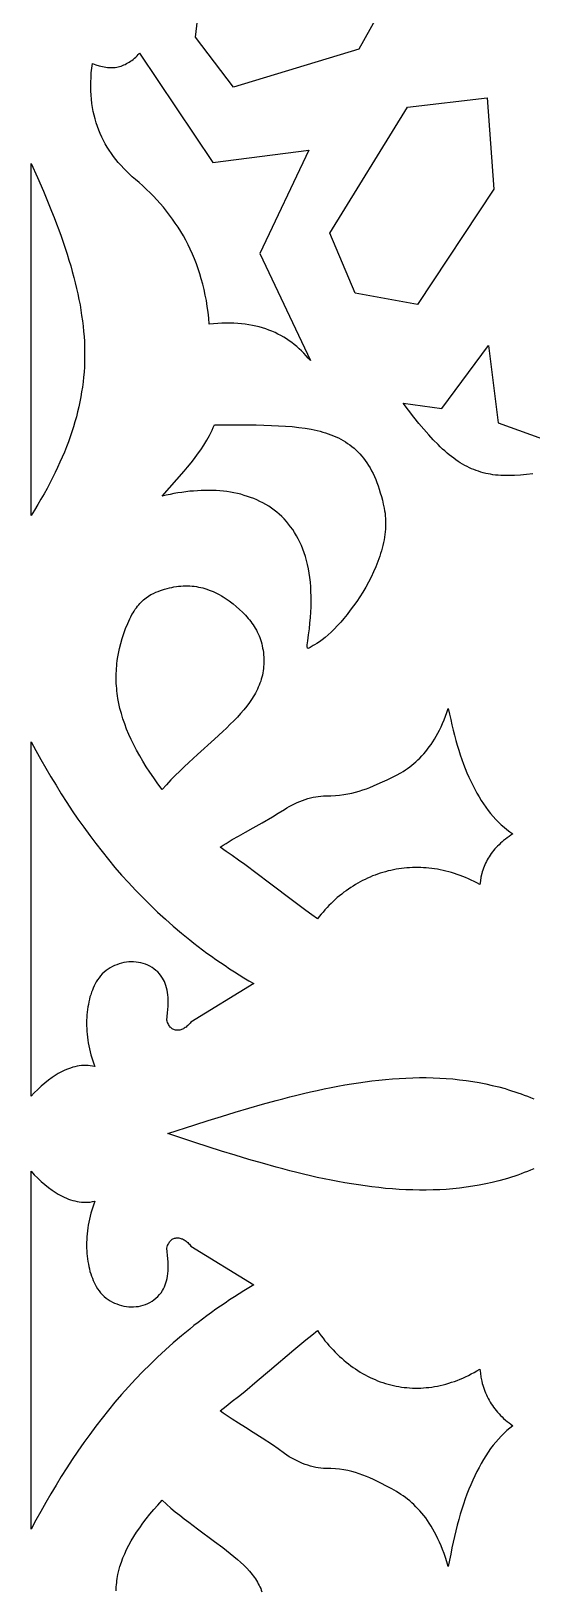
# Model space of a CAD drawing. Extents: x -575 to 575, y -425 to 425.
# Drawn here: x 435 to 468.7, y -281.5 to -176.4 of the extents above; entities that cross this region are included whole.
import ezdxf

# ---------------------------------------------------------------- set-up
doc = ezdxf.new("R2010")
doc.units = 0
doc.layers.add('LAYER_1', color=18, linetype='CONTINUOUS')

msp = doc.modelspace()

# ---------------------------------------------------------------- linework, layer by layer
at = {"layer": 'LAYER_1'}
for points in [[(459.84, -172.67), (457.07, -177.64), (448.63, -180.21), (446.08, -176.83), (446.61, -172.25), (455.02, -169.72)], [(447.23, -185.28), (453.7, -184.46), (450.41, -191.41), (453.82, -198.63), (453.67, -198.46), (453.52, -198.3), (453.37, -198.13), (453.22, -197.98), (453.06, -197.83), (452.89, -197.68), (452.72, -197.55), (452.55, -197.41), (452.38, -197.29), (452.19, -197.17), (452.01, -197.05), (451.82, -196.94), (451.62, -196.84), (451.43, -196.74), (451.22, -196.65), (451.01, -196.57), (450.8, -196.49), (450.58, -196.42), (450.36, -196.36), (450.13, -196.3), (449.9, -196.26), (449.66, -196.21), (449.42, -196.18), (449.17, -196.15), (448.92, -196.13), (448.66, -196.11), (448.4, -196.1), (448.13, -196.11), (447.85, -196.11), (447.57, -196.13), (447.29, -196.15), (447, -196.18), (446.96, -195.77), (446.92, -195.37), (446.86, -194.98), (446.8, -194.59), (446.73, -194.22), (446.65, -193.85), (446.56, -193.48), (446.46, -193.13), (446.36, -192.78), (446.25, -192.44), (446.13, -192.1), (446, -191.77), (445.86, -191.45), (445.72, -191.13), (445.57, -190.82), (445.41, -190.52), (445.25, -190.22), (445.08, -189.93), (444.9, -189.65), (444.71, -189.37), (444.52, -189.09), (444.32, -188.83), (444.12, -188.56), (443.91, -188.3), (443.69, -188.05), (443.47, -187.8), (443.24, -187.56), (443.01, -187.32), (442.77, -187.09), (442.52, -186.86), (442.27, -186.64), (442.02, -186.42), (441.81, -186.24), (441.61, -186.05), (441.41, -185.87), (441.23, -185.68), (441.05, -185.48), (440.87, -185.28), (440.71, -185.08), (440.55, -184.88), (440.4, -184.67), (440.25, -184.46), (440.12, -184.24), (439.99, -184.02), (439.87, -183.8), (439.75, -183.57), (439.65, -183.33), (439.55, -183.1), (439.46, -182.85), (439.38, -182.61), (439.31, -182.35), (439.24, -182.1), (439.18, -181.84), (439.13, -181.57), (439.09, -181.3), (439.06, -181.02), (439.04, -180.74), (439.02, -180.45), (439.02, -180.16), (439.02, -179.86), (439.03, -179.55), (439.05, -179.24), (439.08, -178.92), (439.12, -178.6), (439.35, -178.69), (439.58, -178.77), (439.7, -178.8), (439.81, -178.82), (439.92, -178.84), (440.03, -178.86), (440.13, -178.87), (440.24, -178.88), (440.35, -178.88), (440.45, -178.88), (440.56, -178.88), (440.66, -178.87), (440.76, -178.85), (440.86, -178.83), (440.96, -178.81), (441.05, -178.78), (441.15, -178.75), (441.25, -178.71), (441.34, -178.67), (441.43, -178.62), (441.52, -178.57), (441.61, -178.52), (441.7, -178.46), (441.79, -178.4), (441.88, -178.33), (441.96, -178.25), (442.05, -178.18), (442.13, -178.1), (442.21, -178.01), (442.29, -177.92)], [(466.17, -187.07), (461.03, -194.84), (456.83, -194.08), (455.13, -190.04), (460.35, -181.56), (465.71, -180.92)], [(435.42, -186.3), (435.82, -187.22), (436.01, -187.67), (436.19, -188.11), (436.37, -188.55), (436.54, -188.98), (436.7, -189.41), (436.86, -189.83), (437.01, -190.24), (437.15, -190.65), (437.29, -191.06), (437.42, -191.46), (437.54, -191.86), (437.66, -192.25), (437.77, -192.63), (437.87, -193.02), (437.97, -193.4), (438.06, -193.77), (438.14, -194.14), (438.22, -194.51), (438.29, -194.88), (438.35, -195.24), (438.4, -195.6), (438.45, -195.95), (438.5, -196.31), (438.53, -196.66), (438.56, -197.01), (438.58, -197.35), (438.59, -197.7), (438.6, -198.04), (438.6, -198.38), (438.59, -198.72), (438.58, -199.06), (438.56, -199.4), (438.53, -199.74), (438.5, -200.07), (438.45, -200.41), (438.4, -200.74), (438.35, -201.08), (438.28, -201.41), (438.21, -201.75), (438.13, -202.08), (438.05, -202.42), (437.95, -202.75), (437.85, -203.09), (437.74, -203.43), (437.63, -203.76), (437.51, -204.1), (437.38, -204.44), (437.24, -204.79), (437.09, -205.13), (436.94, -205.48), (436.78, -205.83), (436.61, -206.18), (436.44, -206.53), (436.26, -206.88), (436.07, -207.24), (435.87, -207.6), (435.66, -207.97), (435.45, -208.33), (435.23, -208.71), (435, -209.08), (435, -185.36)], [(449.63, -202.97), (450.16, -202.97), (450.68, -202.98), (451.18, -203), (451.67, -203.02), (452.14, -203.05), (452.59, -203.08), (453.03, -203.13), (453.46, -203.19), (453.87, -203.26), (454.07, -203.3), (454.27, -203.35), (454.46, -203.39), (454.65, -203.45), (454.83, -203.5), (455.01, -203.56), (455.19, -203.63), (455.36, -203.69), (455.53, -203.77), (455.7, -203.84), (455.86, -203.93), (456.02, -204.02), (456.17, -204.11), (456.32, -204.21), (456.47, -204.31), (456.61, -204.42), (456.75, -204.54), (456.89, -204.66), (457.02, -204.79), (457.14, -204.92), (457.27, -205.06), (457.39, -205.21), (457.5, -205.36), (457.62, -205.52), (457.72, -205.69), (457.83, -205.86), (457.93, -206.05), (458.03, -206.24), (458.12, -206.43), (458.21, -206.64), (458.29, -206.85), (458.37, -207.07), (458.45, -207.3), (458.52, -207.54), (458.59, -207.79), (458.66, -208.04), (458.72, -208.3), (458.78, -208.58), (458.81, -208.75), (458.84, -208.92), (458.85, -209.1), (458.87, -209.28), (458.87, -209.45), (458.87, -209.63), (458.87, -209.81), (458.86, -209.99), (458.84, -210.17), (458.82, -210.35), (458.8, -210.53), (458.77, -210.71), (458.73, -210.89), (458.69, -211.08), (458.64, -211.26), (458.6, -211.44), (458.54, -211.62), (458.48, -211.8), (458.42, -211.98), (458.36, -212.16), (458.29, -212.34), (458.22, -212.52), (458.06, -212.87), (457.9, -213.22), (457.72, -213.56), (457.54, -213.9), (457.34, -214.23), (457.14, -214.55), (456.93, -214.86), (456.72, -215.16), (456.5, -215.45), (456.29, -215.73), (456.07, -216), (455.85, -216.25), (455.63, -216.49), (455.41, -216.72), (455.2, -216.92), (455, -217.11), (454.8, -217.29), (454.6, -217.44), (454.42, -217.58), (454.24, -217.69), (454.08, -217.79), (453.99, -217.83), (453.92, -217.88), (453.79, -217.96), (453.74, -217.99), (453.7, -218.01), (453.66, -218.02), (453.65, -218.02), (453.63, -218.01), (453.62, -218), (453.62, -217.99), (453.6, -217.94), (453.6, -217.88), (453.6, -217.78), (453.61, -217.66), (453.63, -217.51), (453.69, -217.11), (453.74, -216.71), (453.78, -216.33), (453.82, -215.95), (453.84, -215.58), (453.86, -215.22), (453.87, -214.87), (453.87, -214.53), (453.85, -214.19), (453.84, -213.87), (453.81, -213.55), (453.77, -213.25), (453.73, -212.95), (453.68, -212.66), (453.62, -212.38), (453.55, -212.1), (453.47, -211.84), (453.39, -211.58), (453.3, -211.34), (453.21, -211.1), (453.1, -210.87), (452.99, -210.64), (452.87, -210.43), (452.75, -210.22), (452.62, -210.02), (452.48, -209.83), (452.34, -209.65), (452.19, -209.47), (452.04, -209.3), (451.88, -209.14), (451.71, -208.99), (451.54, -208.84), (451.36, -208.7), (451.18, -208.57), (451, -208.45), (450.81, -208.33), (450.61, -208.22), (450.41, -208.12), (450.21, -208.02), (450, -207.93), (449.78, -207.85), (449.57, -207.78), (449.35, -207.71), (449.12, -207.64), (448.89, -207.59), (448.66, -207.54), (448.43, -207.5), (448.19, -207.46), (447.95, -207.43), (447.71, -207.41), (447.46, -207.39), (447.21, -207.38), (446.96, -207.38), (446.71, -207.38), (446.45, -207.38), (446.2, -207.4), (445.94, -207.42), (445.68, -207.44), (445.42, -207.47), (445.15, -207.51), (444.89, -207.55), (444.62, -207.59), (444.36, -207.65), (444.09, -207.7), (443.82, -207.77), (444.32, -207.2), (444.82, -206.64), (445.3, -206.09), (445.54, -205.81), (445.77, -205.52), (446, -205.23), (446.21, -204.94), (446.43, -204.64), (446.63, -204.32), (446.83, -204), (446.92, -203.84), (447.01, -203.67), (447.1, -203.5), (447.19, -203.32), (447.27, -203.14), (447.35, -202.96)], [(445.54, -213.81), (445.69, -213.81), (445.84, -213.83), (445.98, -213.84), (446.13, -213.86), (446.27, -213.89), (446.42, -213.92), (446.56, -213.95), (446.7, -213.99), (446.84, -214.04), (446.98, -214.09), (447.12, -214.14), (447.26, -214.2), (447.4, -214.26), (447.54, -214.33), (447.67, -214.4), (447.81, -214.48), (447.94, -214.56), (448.07, -214.65), (448.21, -214.73), (448.34, -214.83), (448.6, -215.03), (448.82, -215.21), (449.04, -215.4), (449.24, -215.59), (449.44, -215.79), (449.62, -216), (449.71, -216.11), (449.79, -216.22), (449.87, -216.33), (449.95, -216.44), (450.03, -216.55), (450.1, -216.67), (450.17, -216.79), (450.23, -216.91), (450.29, -217.04), (450.35, -217.17), (450.4, -217.3), (450.45, -217.43), (450.49, -217.57), (450.53, -217.71), (450.56, -217.85), (450.59, -218), (450.62, -218.15), (450.64, -218.3), (450.66, -218.46), (450.67, -218.62), (450.68, -218.78), (450.68, -218.95), (450.67, -219.1), (450.66, -219.25), (450.65, -219.39), (450.63, -219.54), (450.61, -219.68), (450.58, -219.82), (450.54, -219.96), (450.5, -220.1), (450.46, -220.23), (450.41, -220.37), (450.36, -220.5), (450.3, -220.64), (450.24, -220.77), (450.18, -220.9), (450.11, -221.03), (450.04, -221.16), (449.96, -221.28), (449.88, -221.41), (449.71, -221.66), (449.52, -221.91), (449.32, -222.16), (449.11, -222.41), (448.89, -222.65), (448.66, -222.9), (448.41, -223.14), (448.16, -223.39), (447.9, -223.63), (447.36, -224.13), (446.21, -225.17), (445.61, -225.72), (445.31, -226), (445.01, -226.29), (444.71, -226.59), (444.41, -226.89), (444.12, -227.21), (443.82, -227.53), (443.53, -227.14), (443.26, -226.75), (443, -226.37), (442.75, -226), (442.52, -225.63), (442.31, -225.26), (442.1, -224.89), (441.91, -224.53), (441.74, -224.17), (441.58, -223.82), (441.43, -223.47), (441.3, -223.11), (441.18, -222.77), (441.08, -222.42), (440.98, -222.08), (440.91, -221.74), (440.84, -221.39), (440.82, -221.23), (440.79, -221.06), (440.77, -220.89), (440.76, -220.72), (440.74, -220.55), (440.73, -220.38), (440.73, -220.21), (440.72, -220.04), (440.72, -219.88), (440.73, -219.71), (440.74, -219.54), (440.75, -219.37), (440.76, -219.21), (440.78, -219.04), (440.8, -218.87), (440.82, -218.7), (440.88, -218.37), (440.95, -218.03), (441.03, -217.7), (441.13, -217.36), (441.24, -217.02), (441.36, -216.68), (441.5, -216.34), (441.57, -216.18), (441.64, -216.03), (441.71, -215.89), (441.78, -215.75), (441.86, -215.63), (441.93, -215.51), (442.01, -215.39), (442.09, -215.28), (442.17, -215.18), (442.25, -215.08), (442.33, -214.99), (442.41, -214.91), (442.49, -214.83), (442.57, -214.76), (442.74, -214.62), (442.9, -214.51), (443.07, -214.4), (443.23, -214.32), (443.39, -214.24), (443.55, -214.18), (443.7, -214.12), (443.99, -214.03), (444.15, -213.98), (444.31, -213.94), (444.47, -213.91), (444.62, -213.88), (444.78, -213.85), (444.93, -213.83), (445.09, -213.82), (445.24, -213.81), (445.39, -213.81)], [(463.18, -222.45), (463.26, -222.82), (463.34, -223.18), (463.43, -223.53), (463.51, -223.88), (463.61, -224.22), (463.7, -224.55), (463.8, -224.88), (463.91, -225.2), (464.02, -225.52), (464.13, -225.82), (464.24, -226.12), (464.36, -226.42), (464.49, -226.7), (464.61, -226.98), (464.75, -227.25), (464.88, -227.52), (465.02, -227.78), (465.17, -228.02), (465.32, -228.27), (465.47, -228.5), (465.63, -228.72), (465.79, -228.94), (465.95, -229.15), (466.13, -229.35), (466.3, -229.55), (466.48, -229.73), (466.67, -229.91), (466.86, -230.07), (467.05, -230.23), (467.25, -230.38), (467.45, -230.53), (467.32, -230.61), (467.19, -230.7), (467.07, -230.78), (466.95, -230.87), (466.83, -230.96), (466.72, -231.06), (466.62, -231.15), (466.52, -231.25), (466.42, -231.34), (466.32, -231.44), (466.24, -231.54), (466.15, -231.64), (466.07, -231.74), (465.99, -231.85), (465.92, -231.95), (465.85, -232.06), (465.79, -232.17), (465.73, -232.28), (465.67, -232.39), (465.61, -232.5), (465.56, -232.61), (465.52, -232.73), (465.47, -232.84), (465.43, -232.96), (465.39, -233.08), (465.36, -233.2), (465.3, -233.44), (465.26, -233.68), (465.22, -233.93), (465.03, -233.83), (464.84, -233.73), (464.65, -233.64), (464.46, -233.56), (464.27, -233.47), (464.08, -233.4), (463.89, -233.32), (463.7, -233.26), (463.51, -233.19), (463.32, -233.13), (463.13, -233.08), (462.94, -233.03), (462.75, -232.99), (462.56, -232.95), (462.37, -232.91), (462.18, -232.88), (461.99, -232.85), (461.8, -232.83), (461.61, -232.81), (461.43, -232.8), (461.24, -232.79), (461.05, -232.79), (460.86, -232.79), (460.68, -232.79), (460.49, -232.8), (460.31, -232.81), (460.13, -232.83), (459.94, -232.85), (459.76, -232.88), (459.58, -232.91), (459.4, -232.94), (459.22, -232.98), (459.04, -233.02), (458.87, -233.07), (458.69, -233.12), (458.51, -233.18), (458.34, -233.23), (458.17, -233.3), (458, -233.36), (457.83, -233.43), (457.66, -233.51), (457.49, -233.59), (457.33, -233.67), (457.17, -233.75), (457, -233.84), (456.84, -233.94), (456.68, -234.04), (456.53, -234.14), (456.37, -234.24), (456.22, -234.35), (456.07, -234.46), (455.92, -234.58), (455.77, -234.7), (455.62, -234.82), (455.48, -234.95), (455.34, -235.08), (455.2, -235.21), (455.06, -235.35), (454.93, -235.49), (454.79, -235.64), (454.66, -235.79), (454.53, -235.94), (454.41, -236.09), (454.29, -236.25), (453.9, -235.97), (453.5, -235.69), (452.7, -235.09), (451.06, -233.85), (450.23, -233.22), (449.39, -232.59), (448.97, -232.29), (448.55, -231.99), (448.14, -231.7), (447.72, -231.42), (447.93, -231.29), (448.13, -231.16), (448.54, -230.91), (448.97, -230.67), (449.43, -230.41), (449.96, -230.12), (450.56, -229.78), (451.25, -229.37), (451.64, -229.13), (452.06, -228.87), (452.23, -228.77), (452.39, -228.67), (452.57, -228.58), (452.74, -228.49), (452.91, -228.41), (453.09, -228.34), (453.27, -228.27), (453.45, -228.21), (453.63, -228.15), (453.81, -228.1), (453.99, -228.06), (454.17, -228.02), (454.34, -228), (454.52, -227.98), (454.7, -227.97), (454.87, -227.96), (455.19, -227.96), (455.49, -227.94), (455.78, -227.92), (456.06, -227.88), (456.33, -227.83), (456.6, -227.78), (456.85, -227.71), (457.1, -227.64), (457.35, -227.56), (457.59, -227.48), (457.82, -227.39), (458.06, -227.29), (458.52, -227.09), (458.99, -226.88), (459.3, -226.73), (459.61, -226.57), (459.91, -226.4), (460.06, -226.31), (460.21, -226.21), (460.35, -226.11), (460.5, -226), (460.64, -225.9), (460.78, -225.78), (460.92, -225.66), (461.05, -225.54), (461.19, -225.41), (461.32, -225.27), (461.45, -225.13), (461.58, -224.98), (461.7, -224.82), (461.82, -224.66), (461.94, -224.49), (462.06, -224.31), (462.18, -224.13), (462.29, -223.94), (462.4, -223.73), (462.51, -223.53), (462.62, -223.31), (462.72, -223.08), (462.82, -222.84), (462.92, -222.6), (463.01, -222.34), (463.1, -222.08)], [(435.32, -224.9), (435.65, -225.5), (435.98, -226.09), (436.33, -226.67), (436.68, -227.25), (437.03, -227.83), (437.4, -228.4), (437.77, -228.97), (438.15, -229.53), (438.54, -230.08), (438.94, -230.64), (439.35, -231.18), (439.77, -231.72), (440.2, -232.25), (440.64, -232.78), (441.09, -233.3), (441.55, -233.81), (442.03, -234.32), (442.51, -234.82), (443.01, -235.31), (443.51, -235.8), (444.04, -236.28), (444.57, -236.75), (445.12, -237.21), (445.68, -237.67), (445.96, -237.89), (446.25, -238.11), (446.54, -238.33), (446.84, -238.55), (447.14, -238.77), (447.44, -238.98), (447.75, -239.19), (448.06, -239.4), (448.37, -239.61), (448.69, -239.81), (449.01, -240.02), (449.33, -240.22), (449.66, -240.42), (450, -240.61), (445.76, -243.2), (445.71, -243.27), (445.66, -243.33), (445.6, -243.39), (445.55, -243.44), (445.49, -243.49), (445.43, -243.54), (445.37, -243.58), (445.31, -243.62), (445.25, -243.65), (445.19, -243.68), (445.13, -243.7), (445.07, -243.72), (445.01, -243.74), (444.95, -243.75), (444.89, -243.75), (444.83, -243.76), (444.77, -243.75), (444.72, -243.74), (444.66, -243.73), (444.61, -243.71), (444.55, -243.69), (444.5, -243.66), (444.46, -243.62), (444.41, -243.58), (444.37, -243.54), (444.32, -243.49), (444.29, -243.43), (444.25, -243.37), (444.22, -243.3), (444.19, -243.23), (444.16, -243.15), (444.14, -243.07), (444.17, -242.82), (444.19, -242.59), (444.21, -242.36), (444.22, -242.14), (444.23, -241.94), (444.22, -241.74), (444.22, -241.55), (444.2, -241.38), (444.18, -241.21), (444.15, -241.05), (444.12, -240.89), (444.08, -240.75), (444.03, -240.61), (443.98, -240.48), (443.92, -240.36), (443.85, -240.25), (443.75, -240.1), (443.64, -239.96), (443.53, -239.83), (443.4, -239.72), (443.27, -239.61), (443.14, -239.52), (443, -239.44), (442.85, -239.37), (442.7, -239.3), (442.55, -239.25), (442.39, -239.21), (442.23, -239.18), (442.07, -239.16), (441.9, -239.15), (441.74, -239.15), (441.58, -239.15), (441.41, -239.17), (441.25, -239.2), (441.09, -239.24), (440.93, -239.28), (440.77, -239.34), (440.62, -239.4), (440.47, -239.47), (440.32, -239.55), (440.18, -239.64), (440.04, -239.74), (439.92, -239.85), (439.79, -239.96), (439.68, -240.09), (439.57, -240.22), (439.47, -240.36), (439.38, -240.5), (439.31, -240.63), (439.24, -240.77), (439.18, -240.91), (439.12, -241.05), (439.06, -241.2), (439.01, -241.36), (438.96, -241.51), (438.92, -241.67), (438.88, -241.84), (438.85, -242.01), (438.82, -242.18), (438.79, -242.35), (438.77, -242.53), (438.75, -242.71), (438.74, -242.89), (438.73, -243.07), (438.73, -243.26), (438.73, -243.45), (438.74, -243.64), (438.75, -243.83), (438.76, -244.03), (438.79, -244.22), (438.81, -244.42), (438.84, -244.61), (438.88, -244.81), (438.92, -245.01), (438.97, -245.21), (439.02, -245.41), (439.08, -245.61), (439.15, -245.81), (439.21, -246.01), (439.29, -246.2), (439.14, -246.17), (438.98, -246.15), (438.83, -246.14), (438.68, -246.13), (438.53, -246.13), (438.38, -246.14), (438.23, -246.16), (438.09, -246.18), (437.94, -246.21), (437.8, -246.25), (437.65, -246.3), (437.51, -246.35), (437.37, -246.4), (437.23, -246.46), (437.09, -246.53), (436.95, -246.6), (436.82, -246.68), (436.68, -246.76), (436.55, -246.84), (436.42, -246.93), (436.16, -247.12), (435.91, -247.32), (435.67, -247.53), (435.44, -247.74), (435.21, -247.97), (435, -248.19), (435, -224.31)], [(435.21, -253.49), (435.44, -253.72), (435.67, -253.94), (435.91, -254.15), (436.16, -254.35), (436.42, -254.54), (436.55, -254.63), (436.68, -254.71), (436.82, -254.79), (436.95, -254.87), (437.09, -254.94), (437.23, -255.01), (437.37, -255.07), (437.51, -255.13), (437.65, -255.18), (437.8, -255.22), (437.94, -255.26), (438.09, -255.29), (438.23, -255.32), (438.38, -255.33), (438.53, -255.34), (438.68, -255.35), (438.83, -255.34), (438.98, -255.33), (439.14, -255.3), (439.29, -255.27), (439.21, -255.47), (439.15, -255.67), (439.08, -255.87), (439.02, -256.08), (438.97, -256.28), (438.92, -256.48), (438.88, -256.68), (438.84, -256.88), (438.81, -257.08), (438.79, -257.27), (438.76, -257.47), (438.75, -257.67), (438.74, -257.86), (438.73, -258.05), (438.73, -258.24), (438.73, -258.43), (438.74, -258.62), (438.75, -258.8), (438.77, -258.98), (438.79, -259.16), (438.82, -259.34), (438.85, -259.51), (438.88, -259.68), (438.92, -259.84), (438.96, -260.01), (439.01, -260.16), (439.06, -260.32), (439.12, -260.47), (439.18, -260.62), (439.24, -260.76), (439.31, -260.89), (439.38, -261.03), (439.47, -261.17), (439.57, -261.32), (439.68, -261.45), (439.79, -261.57), (439.92, -261.69), (440.04, -261.8), (440.18, -261.89), (440.32, -261.99), (440.47, -262.07), (440.62, -262.14), (440.77, -262.2), (440.93, -262.26), (441.09, -262.31), (441.25, -262.34), (441.41, -262.37), (441.58, -262.39), (441.74, -262.4), (441.9, -262.39), (442.07, -262.38), (442.23, -262.36), (442.39, -262.33), (442.55, -262.29), (442.7, -262.24), (442.85, -262.17), (443, -262.1), (443.14, -262.02), (443.27, -261.92), (443.4, -261.82), (443.53, -261.7), (443.64, -261.57), (443.75, -261.44), (443.85, -261.29), (443.92, -261.17), (443.98, -261.05), (444.03, -260.92), (444.08, -260.78), (444.12, -260.63), (444.15, -260.48), (444.18, -260.32), (444.2, -260.15), (444.22, -259.97), (444.22, -259.78), (444.23, -259.58), (444.22, -259.37), (444.21, -259.15), (444.19, -258.92), (444.17, -258.69), (444.14, -258.44), (444.16, -258.35), (444.19, -258.27), (444.22, -258.2), (444.25, -258.13), (444.29, -258.07), (444.32, -258.01), (444.37, -257.96), (444.41, -257.92), (444.46, -257.88), (444.5, -257.84), (444.55, -257.81), (444.61, -257.79), (444.66, -257.77), (444.72, -257.76), (444.77, -257.75), (444.83, -257.74), (444.89, -257.74), (444.95, -257.75), (445.01, -257.76), (445.07, -257.78), (445.13, -257.8), (445.19, -257.82), (445.25, -257.85), (445.31, -257.88), (445.37, -257.92), (445.43, -257.96), (445.49, -258.01), (445.55, -258.06), (445.6, -258.12), (445.66, -258.17), (445.71, -258.24), (445.76, -258.3), (450, -260.92), (449.66, -261.12), (449.33, -261.32), (449.01, -261.52), (448.69, -261.72), (448.37, -261.93), (448.06, -262.14), (447.75, -262.35), (447.44, -262.56), (447.14, -262.78), (446.84, -263), (446.54, -263.22), (446.25, -263.44), (445.96, -263.66), (445.68, -263.89), (445.12, -264.35), (444.57, -264.82), (444.04, -265.29), (443.51, -265.78), (443.01, -266.27), (442.51, -266.76), (442.03, -267.27), (441.55, -267.78), (441.09, -268.3), (440.64, -268.82), (440.2, -269.36), (439.77, -269.89), (439.35, -270.44), (438.94, -270.99), (438.54, -271.54), (438.15, -272.11), (437.77, -272.67), (437.4, -273.24), (437.03, -273.82), (436.68, -274.4), (436.33, -274.99), (435.98, -275.58), (435.65, -276.18), (435.32, -276.77), (435, -277.38), (435, -253.26)], [(454.41, -264.17), (454.53, -264.34), (454.66, -264.51), (454.79, -264.68), (454.93, -264.84), (455.06, -265), (455.2, -265.15), (455.34, -265.3), (455.48, -265.45), (455.62, -265.59), (455.77, -265.73), (455.92, -265.86), (456.07, -265.99), (456.22, -266.12), (456.37, -266.24), (456.53, -266.36), (456.68, -266.47), (456.84, -266.58), (457, -266.69), (457.17, -266.79), (457.33, -266.88), (457.49, -266.98), (457.66, -267.07), (457.83, -267.15), (458, -267.23), (458.17, -267.3), (458.34, -267.37), (458.51, -267.44), (458.69, -267.5), (458.87, -267.56), (459.04, -267.61), (459.22, -267.66), (459.4, -267.7), (459.58, -267.74), (459.76, -267.77), (459.94, -267.8), (460.13, -267.82), (460.31, -267.84), (460.49, -267.86), (460.68, -267.87), (460.86, -267.87), (461.05, -267.87), (461.24, -267.87), (461.43, -267.86), (461.61, -267.84), (461.8, -267.82), (461.99, -267.8), (462.18, -267.77), (462.37, -267.73), (462.56, -267.7), (462.75, -267.65), (462.94, -267.6), (463.13, -267.54), (463.32, -267.48), (463.51, -267.42), (463.7, -267.35), (463.89, -267.27), (464.08, -267.19), (464.27, -267.1), (464.46, -267.01), (464.65, -266.91), (464.84, -266.81), (465.03, -266.7), (465.22, -266.59), (465.26, -266.87), (465.3, -267.14), (465.36, -267.41), (465.39, -267.55), (465.43, -267.68), (465.47, -267.81), (465.52, -267.94), (465.56, -268.07), (465.61, -268.19), (465.67, -268.32), (465.73, -268.44), (465.79, -268.57), (465.85, -268.69), (465.92, -268.81), (465.99, -268.92), (466.07, -269.04), (466.15, -269.16), (466.24, -269.27), (466.32, -269.38), (466.42, -269.49), (466.52, -269.6), (466.62, -269.71), (466.72, -269.81), (466.83, -269.92), (466.95, -270.02), (467.07, -270.12), (467.19, -270.22), (467.32, -270.31), (467.45, -270.41), (467.25, -270.57), (467.05, -270.73), (466.86, -270.91), (466.67, -271.1), (466.48, -271.3), (466.3, -271.51), (466.13, -271.72), (465.95, -271.95), (465.79, -272.18), (465.63, -272.43), (465.47, -272.68), (465.32, -272.94), (465.17, -273.21), (465.02, -273.49), (464.88, -273.78), (464.75, -274.07), (464.61, -274.38), (464.49, -274.69), (464.36, -275.01), (464.24, -275.34), (464.13, -275.68), (464.02, -276.02), (463.91, -276.37), (463.8, -276.73), (463.7, -277.1), (463.61, -277.48), (463.51, -277.86), (463.43, -278.25), (463.34, -278.64), (463.26, -279.05), (463.18, -279.46), (463.1, -279.88), (463.01, -279.58), (462.92, -279.29), (462.82, -279.02), (462.72, -278.75), (462.62, -278.5), (462.51, -278.25), (462.4, -278.02), (462.29, -277.79), (462.18, -277.58), (462.06, -277.37), (461.94, -277.17), (461.82, -276.98), (461.7, -276.8), (461.58, -276.62), (461.45, -276.46), (461.32, -276.3), (461.19, -276.14), (461.05, -276), (460.92, -275.86), (460.78, -275.72), (460.64, -275.6), (460.5, -275.47), (460.35, -275.36), (460.21, -275.24), (460.06, -275.14), (459.91, -275.03), (459.61, -274.84), (459.3, -274.66), (458.99, -274.49), (458.52, -274.26), (458.06, -274.03), (457.82, -273.92), (457.59, -273.82), (457.35, -273.73), (457.1, -273.64), (456.85, -273.56), (456.6, -273.49), (456.33, -273.42), (456.06, -273.37), (455.78, -273.33), (455.49, -273.3), (455.19, -273.28), (454.87, -273.28), (454.7, -273.28), (454.52, -273.26), (454.34, -273.24), (454.17, -273.21), (453.99, -273.17), (453.81, -273.12), (453.63, -273.07), (453.45, -273.01), (453.27, -272.94), (453.09, -272.86), (452.91, -272.78), (452.74, -272.69), (452.57, -272.59), (452.39, -272.49), (452.23, -272.38), (452.06, -272.27), (451.64, -271.97), (451.25, -271.7), (450.56, -271.24), (449.96, -270.86), (449.43, -270.53), (448.97, -270.24), (448.54, -269.97), (448.13, -269.7), (447.93, -269.56), (447.72, -269.4), (448.14, -269.09), (448.55, -268.76), (448.97, -268.43), (449.39, -268.09), (450.23, -267.39), (451.06, -266.69), (452.7, -265.29), (453.5, -264.62), (453.9, -264.3), (454.29, -263.99)]]:
    msp.add_lwpolyline(points, close=True, dxfattribs=at)
for points in [[(468.8, -206.25), (468.37, -206.3), (467.96, -206.34), (467.56, -206.37), (467.18, -206.38), (467, -206.38), (466.81, -206.38), (466.63, -206.37), (466.46, -206.36), (466.28, -206.34), (466.11, -206.32), (465.95, -206.29), (465.78, -206.26), (465.62, -206.23), (465.45, -206.19), (465.29, -206.14), (465.14, -206.09), (464.98, -206.04), (464.82, -205.98), (464.67, -205.92), (464.52, -205.85), (464.37, -205.77), (464.21, -205.69), (464.06, -205.61), (463.91, -205.52), (463.76, -205.42), (463.61, -205.32), (463.47, -205.21), (463.32, -205.1), (463.17, -204.98), (463.02, -204.86), (462.86, -204.72), (462.71, -204.59), (462.56, -204.44), (462.41, -204.29), (462.09, -203.98), (461.78, -203.63), (461.45, -203.26), (461.12, -202.86), (460.77, -202.44), (460.41, -201.98), (460.05, -201.5), (462.67, -201.85), (465.81, -197.62), (466.47, -202.83), (474.36, -205.67)], [(468.86, -253.09), (468.64, -253.18), (468.43, -253.27), (468.22, -253.35), (468.01, -253.43), (467.79, -253.51), (467.58, -253.58), (467.36, -253.65), (467.15, -253.72), (466.93, -253.78), (466.5, -253.9), (466.06, -254.01), (465.63, -254.11), (465.19, -254.2), (464.75, -254.27), (464.3, -254.34), (463.86, -254.39), (463.41, -254.44), (462.96, -254.48), (462.52, -254.5), (462.07, -254.52), (461.61, -254.53), (461.16, -254.53), (460.71, -254.52), (460.25, -254.51), (459.8, -254.48), (459.34, -254.45), (458.88, -254.41), (458.42, -254.36), (457.96, -254.31), (457.5, -254.25), (457.04, -254.18), (456.58, -254.11), (456.12, -254.03), (455.66, -253.95), (455.2, -253.86), (454.74, -253.77), (454.27, -253.67), (453.81, -253.56), (453.35, -253.45), (452.89, -253.34), (452.43, -253.22), (451.96, -253.1), (451.5, -252.98), (450.58, -252.72), (449.66, -252.46), (448.74, -252.18), (447.83, -251.9), (446.92, -251.62), (446.02, -251.33), (444.21, -250.72), (446.02, -250.12), (446.92, -249.84), (447.83, -249.56), (448.74, -249.28), (449.66, -249), (450.58, -248.74), (451.5, -248.49), (451.96, -248.37), (452.43, -248.25), (452.89, -248.13), (453.35, -248.02), (453.81, -247.91), (454.27, -247.81), (454.74, -247.71), (455.2, -247.62), (455.66, -247.53), (456.12, -247.44), (456.58, -247.37), (457.04, -247.3), (457.5, -247.23), (457.96, -247.17), (458.42, -247.12), (458.88, -247.07), (459.34, -247.03), (459.8, -247), (460.25, -246.98), (460.71, -246.96), (461.16, -246.95), (461.61, -246.95), (462.07, -246.96), (462.52, -246.98), (462.96, -247.01), (463.41, -247.04), (463.86, -247.09), (464.3, -247.14), (464.75, -247.21), (465.19, -247.28), (465.63, -247.37), (466.06, -247.47), (466.5, -247.57), (466.93, -247.69), (467.15, -247.76), (467.36, -247.83), (467.58, -247.9), (467.79, -247.97), (468.01, -248.04), (468.22, -248.12), (468.43, -248.2), (468.64, -248.29), (468.86, -248.38)], [(440.72, -281.53), (440.73, -281.4), (440.73, -281.26), (440.74, -281.12), (440.76, -280.98), (440.77, -280.85), (440.79, -280.71), (440.82, -280.57), (440.84, -280.43), (440.91, -280.15), (440.98, -279.88), (441.08, -279.6), (441.18, -279.31), (441.3, -279.03), (441.43, -278.74), (441.58, -278.46), (441.74, -278.17), (441.91, -277.88), (442.1, -277.58), (442.31, -277.28), (442.52, -276.98), (442.75, -276.68), (443, -276.37), (443.26, -276.06), (443.53, -275.75), (443.82, -275.43), (444.12, -275.7), (444.41, -275.95), (444.71, -276.2), (445.01, -276.44), (445.31, -276.68), (445.61, -276.91), (446.21, -277.35), (447.36, -278.2), (447.9, -278.61), (448.16, -278.81), (448.41, -279.01), (448.66, -279.21), (448.89, -279.41), (449.11, -279.61), (449.32, -279.81), (449.52, -280.01), (449.71, -280.21), (449.88, -280.42), (449.96, -280.52), (450.04, -280.63), (450.11, -280.73), (450.18, -280.84), (450.24, -280.94), (450.3, -281.05), (450.36, -281.16), (450.41, -281.27), (450.46, -281.38), (450.5, -281.49), (450.54, -281.6)]]:
    msp.add_lwpolyline(points, dxfattribs=at)

doc.saveas('drawing.dxf')
